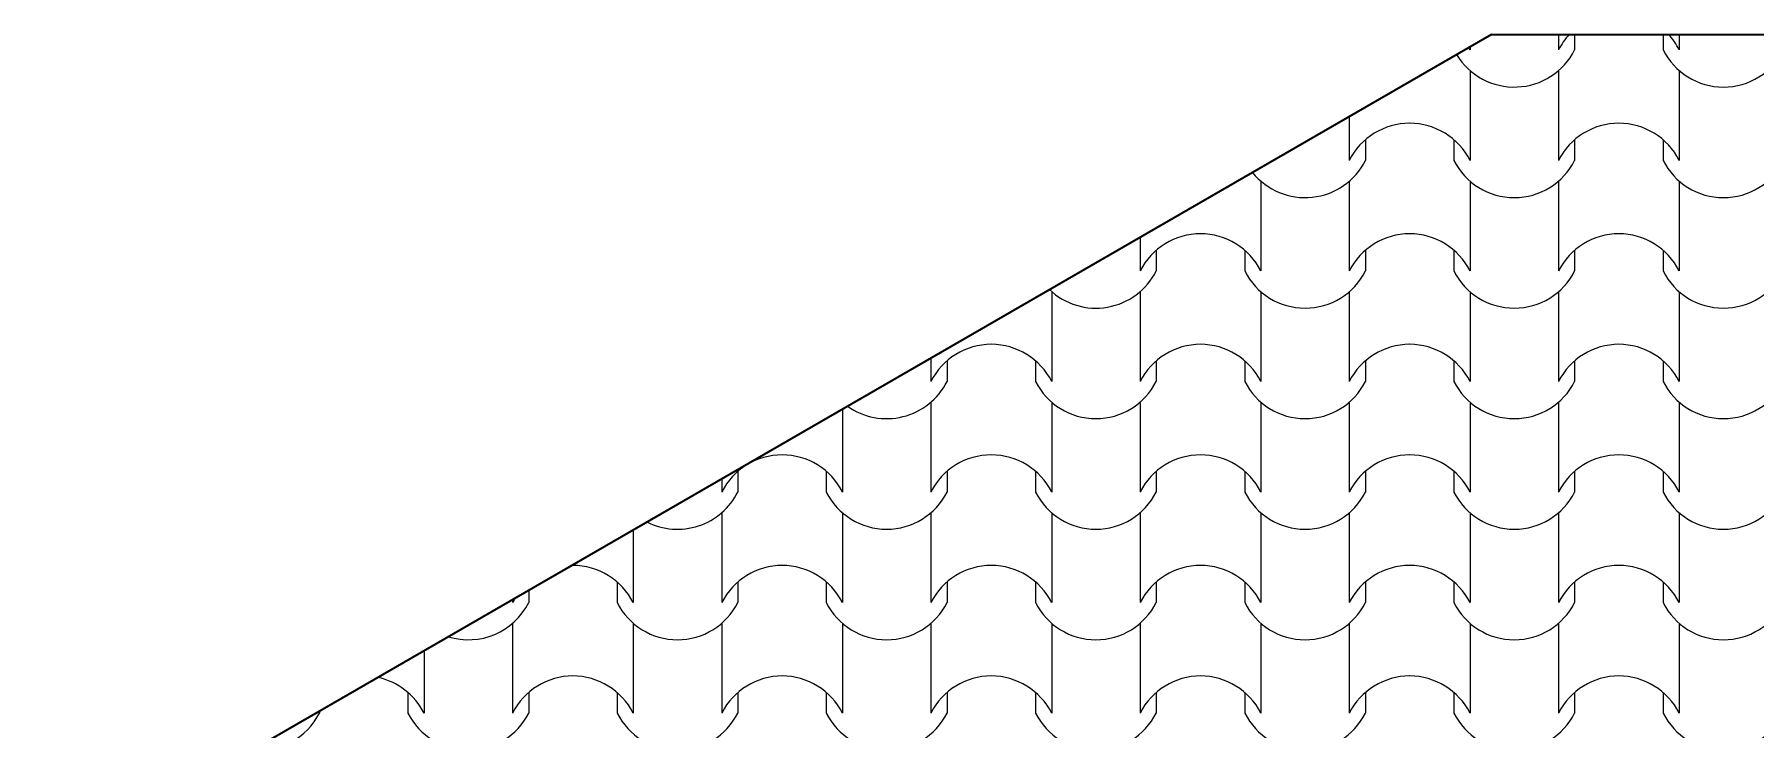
# Model space of a CAD drawing. Header units: millimetres. Extents: x 102766 to 172228, y -127504 to -81044.
# Drawn here: x 107370 to 109711, y -98704 to -97758 of the extents above; entities that cross this region are included whole.
import ezdxf

# ---------------------------------------------------------------- set-up
doc = ezdxf.new("R2010")
doc.units = ezdxf.units.MM
doc.header["$MEASUREMENT"] = 0
doc.layers.add('2D Drafting - General_Pen_No__105', color=7, linetype='Continuous', lineweight=13, true_color=0xcae6ff)
doc.layers.add('2D Drafting - General_Pen_No__82', color=7, linetype='Continuous', lineweight=20, true_color=0xaaaaaa)
doc.layers.add('Shell - Roof_Pen_No__21', color=7, linetype='Continuous', lineweight=35)

# ---------------------------------------------------------------- blocks, each defined once
blk = doc.blocks.new('*X4')
at = {"layer": '2D Drafting - General_Pen_No__82', "linetype": 'Continuous'}
for p, q in [((109442.7, -97758.4), (109442.7, -97779.4)), ((109464.7, -97758.4), (109464.7, -97779.4)), ((109584.9, -97758.4), (109584.9, -97779.4)), ((109606.9, -97758.4), (109606.9, -97779.4)), ((109322.4, -97775.3), (109322.4, -97779.4)), ((109322.4, -97807.8), (109322.4, -97868.8)), ((109442.7, -97807.8), (109442.7, -97868.8)), ((109606.9, -97807.8), (109606.9, -97868.8)), ((109158.2, -97870.1), (109158.2, -97929.8)), ((109322.4, -97868.8), (109322.4, -97929.8)), ((109442.7, -97868.8), (109442.7, -97929.8)), ((109606.9, -97868.8), (109606.9, -97929.8)), ((109180.2, -97901.7), (109180.2, -97929.8)), ((109300.4, -97901.7), (109300.4, -97929.8)), ((109464.7, -97901.7), (109464.7, -97929.8)), ((109584.9, -97901.7), (109584.9, -97929.8)), ((109038, -97958.2), (109038, -98019.1)), ((109158.2, -97958.2), (109158.2, -98019.1)), ((109322.4, -97958.2), (109322.4, -98019.1)), ((109442.7, -97958.2), (109442.7, -98019.1)), ((109606.9, -97958.2), (109606.9, -98019.1)), ((109038, -98019.1), (109038, -98080.1)), ((109158.2, -98019.1), (109158.2, -98080.1)), ((109322.4, -98019.1), (109322.4, -98080.1)), ((109442.7, -98019.1), (109442.7, -98080.1)), ((109606.9, -98019.1), (109606.9, -98080.1)), ((108873.7, -98034.4), (108873.7, -98080.1)), ((108895.7, -98052.1), (108895.7, -98080.1)), ((109016, -98052.1), (109016, -98080.1)), ((109180.2, -98052.1), (109180.2, -98080.1)), ((109300.4, -98052.1), (109300.4, -98080.1)), ((109464.7, -98052.1), (109464.7, -98080.1)), ((109584.9, -98052.1), (109584.9, -98080.1)), ((108753.5, -98108.5), (108753.5, -98169.5)), ((108873.7, -98108.5), (108873.7, -98169.5)), ((109038, -98108.5), (109038, -98169.5)), ((109158.2, -98108.5), (109158.2, -98169.5)), ((109322.4, -98108.5), (109322.4, -98169.5)), ((109442.7, -98108.5), (109442.7, -98169.5)), ((109606.9, -98108.5), (109606.9, -98169.5)), ((108753.5, -98169.5), (108753.5, -98230.4)), ((108873.7, -98169.5), (108873.7, -98230.4)), ((109038, -98169.5), (109038, -98230.4)), ((109158.2, -98169.5), (109158.2, -98230.4)), ((109322.4, -98169.5), (109322.4, -98230.4)), ((109442.7, -98169.5), (109442.7, -98230.4)), ((109606.9, -98169.5), (109606.9, -98230.4)), ((108589.2, -98198.6), (108589.2, -98230.4)), ((108611.2, -98202.4), (108611.2, -98230.4)), ((108731.5, -98202.4), (108731.5, -98230.4)), ((108895.7, -98202.4), (108895.7, -98230.4)), ((109016, -98202.4), (109016, -98230.4)), ((109180.2, -98202.4), (109180.2, -98230.4)), ((109300.4, -98202.4), (109300.4, -98230.4)), ((109464.7, -98202.4), (109464.7, -98230.4)), ((109584.9, -98202.4), (109584.9, -98230.4)), ((108469, -98268), (108469, -98319.8)), ((108589.2, -98258.8), (108589.2, -98319.8)), ((108753.5, -98258.8), (108753.5, -98319.8)), ((108873.7, -98258.8), (108873.7, -98319.8)), ((109038, -98258.8), (109038, -98319.8)), ((109158.2, -98258.8), (109158.2, -98319.8)), ((109322.4, -98258.8), (109322.4, -98319.8)), ((109442.7, -98258.8), (109442.7, -98319.8)), ((109606.9, -98258.8), (109606.9, -98319.8)), ((108469, -98319.8), (108469, -98380.8)), ((108589.2, -98319.8), (108589.2, -98380.8)), ((108753.5, -98319.8), (108753.5, -98380.8)), ((108873.7, -98319.8), (108873.7, -98380.8)), ((109038, -98319.8), (109038, -98380.8)), ((109158.2, -98319.8), (109158.2, -98380.8)), ((109322.4, -98319.8), (109322.4, -98380.8)), ((109442.7, -98319.8), (109442.7, -98380.8)), ((109606.9, -98319.8), (109606.9, -98380.8)), ((108304.8, -98362.9), (108304.8, -98380.8)), ((108326.8, -98352.7), (108326.8, -98380.8)), ((108447, -98352.7), (108447, -98380.8)), ((108611.2, -98352.7), (108611.2, -98380.8)), ((108731.5, -98352.7), (108731.5, -98380.8)), ((108895.7, -98352.7), (108895.7, -98380.8)), ((109016, -98352.7), (109016, -98380.8)), ((109180.2, -98352.7), (109180.2, -98380.8)), ((109300.4, -98352.7), (109300.4, -98380.8)), ((109464.7, -98352.7), (109464.7, -98380.8)), ((109584.9, -98352.7), (109584.9, -98380.8)), ((108304.8, -98409.2), (108304.8, -98470.1)), ((108469, -98409.2), (108469, -98470.1)), ((108589.2, -98409.2), (108589.2, -98470.1)), ((108753.5, -98409.2), (108753.5, -98470.1)), ((108873.7, -98409.2), (108873.7, -98470.1)), ((109038, -98409.2), (109038, -98470.1)), ((109158.2, -98409.2), (109158.2, -98470.1)), ((109322.4, -98409.2), (109322.4, -98470.1)), ((109442.7, -98409.2), (109442.7, -98470.1)), ((109606.9, -98409.2), (109606.9, -98470.1)), ((108184.5, -98432.3), (108184.5, -98470.1)), ((108184.5, -98470.1), (108184.5, -98531.1)), ((108304.8, -98470.1), (108304.8, -98531.1)), ((108469, -98470.1), (108469, -98531.1)), ((108589.2, -98470.1), (108589.2, -98531.1)), ((108753.5, -98470.1), (108753.5, -98531.1)), ((108873.7, -98470.1), (108873.7, -98531.1)), ((109038, -98470.1), (109038, -98531.1)), ((109158.2, -98470.1), (109158.2, -98531.1)), ((109322.4, -98470.1), (109322.4, -98531.1)), ((109442.7, -98470.1), (109442.7, -98531.1)), ((109606.9, -98470.1), (109606.9, -98531.1)), ((108042.3, -98514.4), (108042.3, -98531.1)), ((108162.5, -98503.1), (108162.5, -98531.1)), ((108326.8, -98503.1), (108326.8, -98531.1)), ((108447, -98503.1), (108447, -98531.1)), ((108611.2, -98503.1), (108611.2, -98531.1)), ((108731.5, -98503.1), (108731.5, -98531.1)), ((108895.7, -98503.1), (108895.7, -98531.1)), ((109016, -98503.1), (109016, -98531.1)), ((109180.2, -98503.1), (109180.2, -98531.1)), ((109300.4, -98503.1), (109300.4, -98531.1)), ((109464.7, -98503.1), (109464.7, -98531.1)), ((109584.9, -98503.1), (109584.9, -98531.1)), ((108020.3, -98527.1), (108020.3, -98531.1)), ((108020.3, -98559.5), (108020.3, -98620.5)), ((108184.5, -98559.5), (108184.5, -98620.5)), ((108304.8, -98559.5), (108304.8, -98620.5)), ((108469, -98559.5), (108469, -98620.5)), ((108589.2, -98559.5), (108589.2, -98620.5)), ((108753.5, -98559.5), (108753.5, -98620.5)), ((108873.7, -98559.5), (108873.7, -98620.5)), ((109038, -98559.5), (109038, -98620.5)), ((109158.2, -98559.5), (109158.2, -98620.5)), ((109322.4, -98559.5), (109322.4, -98620.5)), ((109442.7, -98559.5), (109442.7, -98620.5)), ((109606.9, -98559.5), (109606.9, -98620.5)), ((107900, -98596.5), (107900, -98620.5)), ((107900, -98620.5), (107900, -98681.4)), ((108020.3, -98620.5), (108020.3, -98681.4)), ((108184.5, -98620.5), (108184.5, -98681.4)), ((108304.8, -98620.5), (108304.8, -98681.4)), ((108469, -98620.5), (108469, -98681.4)), ((108589.2, -98620.5), (108589.2, -98681.4)), ((108753.5, -98620.5), (108753.5, -98681.4)), ((108873.7, -98620.5), (108873.7, -98681.4)), ((109038, -98620.5), (109038, -98681.4)), ((109158.2, -98620.5), (109158.2, -98681.4)), ((109322.4, -98620.5), (109322.4, -98681.4)), ((109442.7, -98620.5), (109442.7, -98681.4)), ((109606.9, -98620.5), (109606.9, -98681.4)), ((107878, -98653.4), (107878, -98681.4)), ((108042.3, -98653.4), (108042.3, -98681.4)), ((108162.5, -98653.4), (108162.5, -98681.4)), ((108326.8, -98653.4), (108326.8, -98681.4)), ((108447, -98653.4), (108447, -98681.4)), ((108611.2, -98653.4), (108611.2, -98681.4)), ((108731.5, -98653.4), (108731.5, -98681.4)), ((108895.7, -98653.4), (108895.7, -98681.4)), ((109016, -98653.4), (109016, -98681.4)), ((109180.2, -98653.4), (109180.2, -98681.4)), ((109300.4, -98653.4), (109300.4, -98681.4)), ((109464.7, -98653.4), (109464.7, -98681.4)), ((109584.9, -98653.4), (109584.9, -98681.4)), ((107757.8, -98678.6), (107757.8, -98681.4))]:
    blk.add_line(p, q, dxfattribs=at)
for centre, radius, start, end in [((109525.1, -97821.4), 92.5, 137.0885, 153.0115), ((109524.5, -97821.4), 92.5, 26.9885, 42.9115), ((109382.6, -97738.1), 91.9, 211.3344, 333.2956), ((109240, -97821.4), 92.5, 26.9885, 29.2062), ((109667, -97738.1), 91.9, 206.7044, 333.2956), ((109240.6, -97971.7), 92.5, 90.1705, 153.0115), ((109240, -97971.7), 92.5, 26.9885, 89.8295), ((109525.1, -97971.7), 92.5, 90.1705, 153.0115), ((109524.5, -97971.7), 92.5, 26.9885, 89.8295), ((109098.1, -97888.5), 91.9, 218.8771, 333.2956), ((109382.6, -97888.5), 91.9, 206.7044, 333.2956), ((109667, -97888.5), 91.9, 206.7044, 333.2956), ((108956.1, -98122.1), 92.5, 90.1705, 153.0115), ((108955.6, -98122.1), 92.5, 26.9885, 89.8295), ((109240.6, -98122.1), 92.5, 90.1705, 153.0115), ((109240, -98122.1), 92.5, 26.9885, 89.8295), ((109525.1, -98122.1), 92.5, 90.1705, 153.0115), ((109524.5, -98122.1), 92.5, 26.9885, 89.8295), ((108813.6, -98038.8), 91.9, 226.5794, 333.2956), ((109098.1, -98038.8), 91.9, 206.7044, 333.2956), ((109382.6, -98038.8), 91.9, 206.7044, 333.2956), ((109667, -98038.8), 91.9, 206.7044, 333.2956), ((108671.6, -98272.4), 92.5, 90.1705, 153.0115), ((108671.1, -98272.4), 92.5, 26.9885, 89.8295), ((108956.1, -98272.4), 92.5, 90.1705, 153.0115), ((108955.6, -98272.4), 92.5, 26.9885, 89.8295), ((109240.6, -98272.4), 92.5, 90.1705, 153.0115), ((109240, -98272.4), 92.5, 26.9885, 89.8295), ((109525.1, -98272.4), 92.5, 90.1705, 153.0115), ((109524.5, -98272.4), 92.5, 26.9885, 89.8295), ((108529.1, -98189.1), 91.9, 234.6058, 333.2956), ((108813.6, -98189.1), 91.9, 206.7044, 333.2956), ((109098.1, -98189.1), 91.9, 206.7044, 333.2956), ((109382.6, -98189.1), 91.9, 206.7044, 333.2956), ((109667, -98189.1), 91.9, 206.7044, 333.2956), ((108387.2, -98422.7), 92.5, 90.1705, 153.0115), ((108386.6, -98422.7), 92.5, 26.9885, 89.8295), ((108671.6, -98422.7), 92.5, 90.1705, 153.0115), ((108671.1, -98422.7), 92.5, 26.9885, 89.8295), ((108956.1, -98422.7), 92.5, 90.1705, 153.0115), ((108955.6, -98422.7), 92.5, 26.9885, 89.8295), ((109240.6, -98422.7), 92.5, 90.1705, 153.0115), ((109240, -98422.7), 92.5, 26.9885, 89.8295), ((109525.1, -98422.7), 92.5, 90.1705, 153.0115), ((109524.5, -98422.7), 92.5, 26.9885, 89.8295), ((108244.6, -98339.5), 91.9, 243.1889, 333.2956), ((108529.1, -98339.5), 91.9, 206.7044, 333.2956), ((108813.6, -98339.5), 91.9, 206.7044, 333.2956), ((109098.1, -98339.5), 91.9, 206.7044, 333.2956), ((109382.6, -98339.5), 91.9, 206.7044, 333.2956), ((109667, -98339.5), 91.9, 206.7044, 333.2956), ((108102.7, -98573.1), 92.5, 90.1705, 91.1726), ((108102.1, -98573.1), 92.5, 26.9885, 89.8295), ((108387.2, -98573.1), 92.5, 90.1705, 153.0115), ((108386.6, -98573.1), 92.5, 26.9885, 89.8295), ((108671.6, -98573.1), 92.5, 90.1705, 153.0115), ((108671.1, -98573.1), 92.5, 26.9885, 89.8295), ((108956.1, -98573.1), 92.5, 90.1705, 153.0115), ((108955.6, -98573.1), 92.5, 26.9885, 89.8295), ((109240.6, -98573.1), 92.5, 90.1705, 153.0115), ((109240, -98573.1), 92.5, 26.9885, 89.8295), ((109525.1, -98573.1), 92.5, 90.1705, 153.0115), ((109524.5, -98573.1), 92.5, 26.9885, 89.8295), ((107960.2, -98489.8), 91.9, 252.7211, 333.2956), ((108102.7, -98573.1), 92.5, 148.8274, 153.0115), ((108244.6, -98489.8), 91.9, 206.7044, 333.2956), ((108529.1, -98489.8), 91.9, 206.7044, 333.2956), ((108813.6, -98489.8), 91.9, 206.7044, 333.2956), ((109098.1, -98489.8), 91.9, 206.7044, 333.2956), ((109382.6, -98489.8), 91.9, 206.7044, 333.2956), ((109667, -98489.8), 91.9, 206.7044, 333.2956), ((107817.6, -98723.4), 92.5, 26.9885, 77.9736), ((108102.7, -98723.4), 92.5, 90.1705, 153.0115), ((108102.1, -98723.4), 92.5, 26.9885, 89.8295), ((108387.2, -98723.4), 92.5, 90.1705, 153.0115), ((108386.6, -98723.4), 92.5, 26.9885, 89.8295), ((108671.6, -98723.4), 92.5, 90.1705, 153.0115), ((108671.1, -98723.4), 92.5, 26.9885, 89.8295), ((108956.1, -98723.4), 92.5, 90.1705, 153.0115), ((108955.6, -98723.4), 92.5, 26.9885, 89.8295), ((109240.6, -98723.4), 92.5, 90.1705, 153.0115), ((109240, -98723.4), 92.5, 26.9885, 89.8295), ((109525.1, -98723.4), 92.5, 90.1705, 153.0115), ((109524.5, -98723.4), 92.5, 26.9885, 89.8295), ((107675.7, -98640.1), 91.9, 264.043, 333.2956), ((107960.2, -98640.1), 91.9, 206.7044, 333.2956), ((108244.6, -98640.1), 91.9, 206.7044, 333.2956), ((108529.1, -98640.1), 91.9, 206.7044, 333.2956), ((108813.6, -98640.1), 91.9, 206.7044, 333.2956), ((109098.1, -98640.1), 91.9, 206.7044, 333.2956), ((109382.6, -98640.1), 91.9, 206.7044, 333.2956), ((109667, -98640.1), 91.9, 206.7044, 333.2956)]:
    blk.add_arc(centre, radius, start, end, dxfattribs=at)
blk = doc.blocks.new('Fill_2')
at = {"layer": '2D Drafting - General_Pen_No__105', "linetype": 'Continuous'}
for p, q in [((109351.7, -97758.4), (104651.4, -100472.1)), ((110450.8, -97758.4), (109351.7, -97758.4))]:
    blk.add_line(p, q, dxfattribs=at)
at = {"layer": '2D Drafting - General_Pen_No__82', "linetype": 'Continuous'}
blk.add_blockref('*X4', (0, 0), dxfattribs=at)

msp = doc.modelspace()

# ---------------------------------------------------------------- linework, layer by layer
at = {"layer": 'Shell - Roof_Pen_No__21', "linetype": 'Continuous'}
for q in [(104651.4, -100472.1), (110450.8, -97758.4)]:
    msp.add_line((109351.7, -97758.4), q, dxfattribs=at)

# ---------------------------------------------------------------- block references
at = {"layer": '2D Drafting - General_Pen_No__82', "linetype": 'Continuous'}
msp.add_blockref('Fill_2', (0, 0), dxfattribs=at)

doc.saveas('drawing.dxf')
